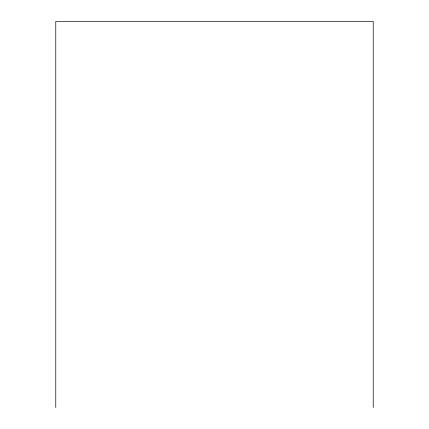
<?xml version="1.0" encoding="UTF-8"?>
<svg xmlns="http://www.w3.org/2000/svg" width="429" height="429" viewBox="0 0 429 429"><rect width="100%" height="100%" fill="white"/><g stroke="black" fill="none" stroke-linecap="round" stroke-linejoin="round"><path stroke-width="0.64" d="M373.225 407.55L373.225 21.45L55.775 21.45L55.775 407.55"/></g></svg>
